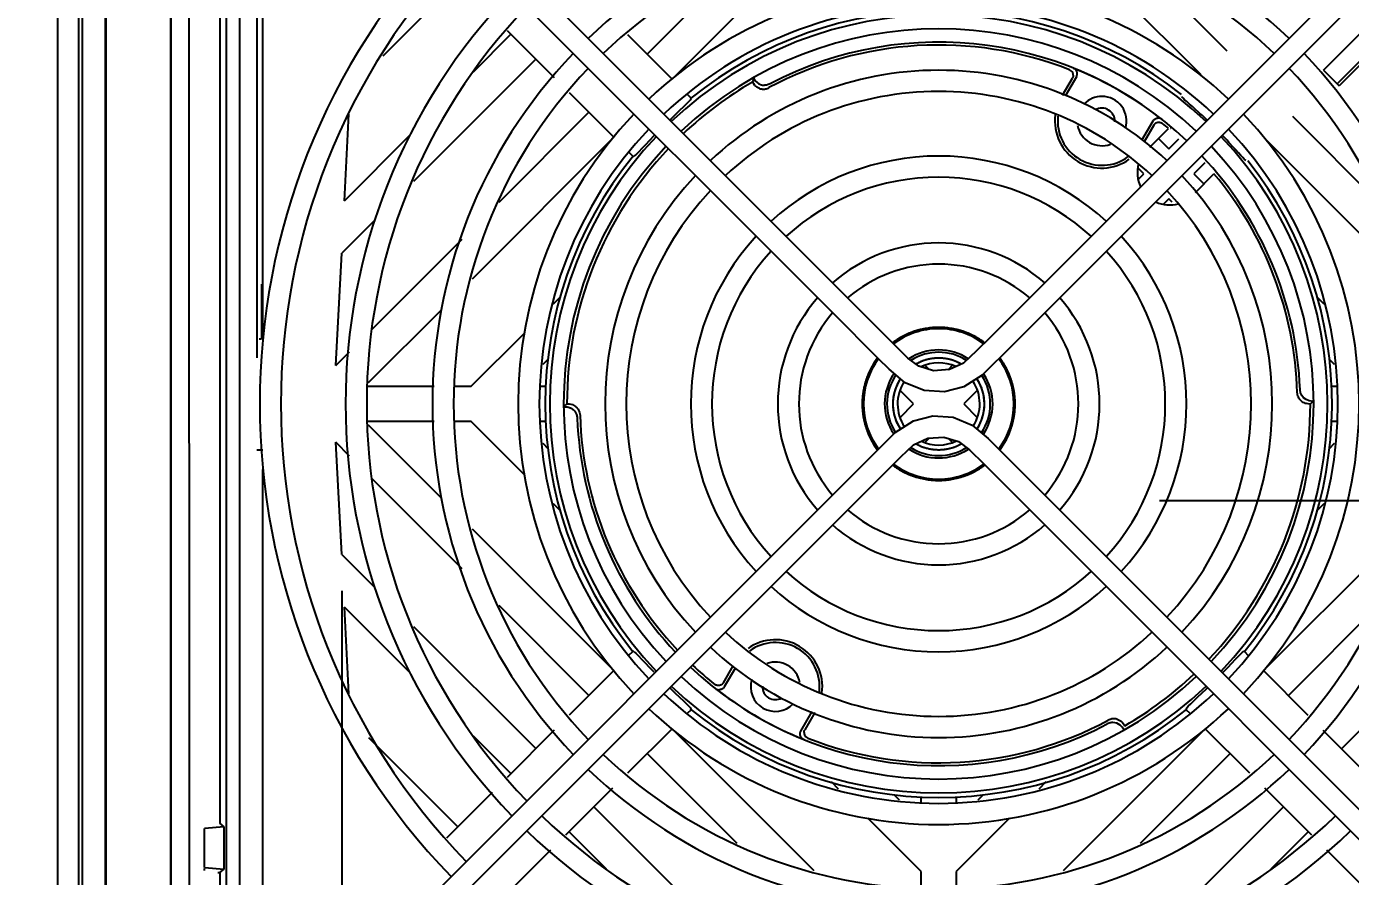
# Model space of a CAD drawing. Header units: inches. Extents: x 0 to 183, y 0 to 117.
# Drawn here: x 82.442 to 86.881, y 35.683 to 38.532 of the extents above; entities that cross this region are included whole.
import ezdxf
from ezdxf.enums import TextEntityAlignment as Align

# ---------------------------------------------------------------- set-up
doc = ezdxf.new("R2010")
doc.units = ezdxf.units.IN
doc.header["$MEASUREMENT"] = 0
doc.layers.add('PSYMS', color=7, linetype='Continuous')
doc.styles.get("Standard").update_dxf_attribs({"font": 'arial.ttf'})
doc.styles.add('WD', font='romans.shx', dxfattribs={"height": 0.185})
doc.dimstyles.get("Standard").update_dxf_attribs({"dimtxt": 0.18, "dimasz": 0.18, "dimexe": 0.18, "dimexo": 0.0625, "dimgap": 0.09, "dimtad": 0, "dimtih": 1, "dimtoh": 1, "dimdec": 4, "dimzin": 0, "dimdsep": 46, "dimtxsty": 'Standard', "dimcen": 0.09, "dimadec": 0, "dimazin": 0, "dimtfac": 1, "dimtdec": 4, "dimtofl": 0, "dimtmove": 0, "dimatfit": 3, "dimfxl": 1, "dimtolj": 1, "dimtzin": 0, "dimarcsym": 0})

# ---------------------------------------------------------------- blocks, each defined once
blk = doc.blocks.new('*D47')
at = {"color": 0, "lineweight": -2, "transparency": 16777216}
for p, q in [((83.5, 35.5103), (83.5, 36.6403)), ((89, 34.3803), (83.32, 34.3803)), ((89, 31.3803), (83.32, 31.3803)), ((83.5, 30.2503), (83.5, 29.1203))]:
    blk.add_line(p, q, dxfattribs=at)
at = {"color": 0, "transparency": 16777216}
for points in [[(83.3117, 35.5103), (83.6883, 35.5103), (83.5, 34.3803)], [(83.3117, 30.2503), (83.6883, 30.2503), (83.5, 31.3803)]]:
    blk.add_solid(points, dxfattribs=at)
at = {"layer": 'Defpoints', "color": 0, "transparency": 16777216}
for p in [(89.0625, 34.3803), (83.5, 31.3803), (89.0625, 31.3803)]:
    blk.add_point(p, dxfattribs=at)
at = {"color": 0, "transparency": 16777216, "insert": (83.5, 32.8803), "char_height": 0.85, "attachment_point": 5}
blk.add_mtext('\\A1;3.0000', dxfattribs=at)
blk = doc.blocks.new('*D48')
at = {"color": 0, "lineweight": -2, "transparency": 16777216}
for p, q in [((88.5, 37.0678), (88.5, 36.7628)), ((93, 37.0678), (93, 36.7628)), ((87.37, 36.9428), (86.24, 36.9428)), ((94.13, 36.9428), (95.26, 36.9428))]:
    blk.add_line(p, q, dxfattribs=at)
at = {"color": 0, "transparency": 16777216}
for points in [[(87.37, 37.1311), (87.37, 36.7545), (88.5, 36.9428)], [(94.13, 37.1311), (94.13, 36.7545), (93, 36.9428)]]:
    blk.add_solid(points, dxfattribs=at)
at = {"layer": 'Defpoints', "color": 0, "transparency": 16777216}
for p in [(88.5, 37.1303), (93, 37.1303), (93, 36.9428)]:
    blk.add_point(p, dxfattribs=at)
at = {"color": 0, "transparency": 16777216, "insert": (90.75, 36.9428), "char_height": 0.85, "attachment_point": 5}
blk.add_mtext('\\A1;4.5000', dxfattribs=at)
blk = doc.blocks.new('SEN_FAN_N12_FA44')
at = {"color": 7, "linetype": 'Continuous'}
for p, q in [((-0.0153, 0.3371), (-0.0153, 5.534)), ((0.0556, 0.1245), (0.0556, 5.534)), ((0.3634, 5.5146), (0.3634, 0.4876)), ((0.4231, 5.316), (0.425, 1.2617)), ((2.5831, 3.2967), (1.0865, 4.7933)), ((4.8104, 4.8153), (3.1594, 3.1643)), ((4.856, 4.7607), (3.1387, 3.0434)), ((2.5824, 3.1972), (1.0362, 4.7435)), ((4.2275, 4.0106), (4.3722, 4.1555)), ((4.2735, 3.9647), (4.4145, 4.106)), ((4.4209, 4.0985), (4.2804, 3.9578)), ((4.2276, 4.0106), (4.2804, 3.9578)), ((2.7574, 3.1224), (2.5831, 3.2967)), ((2.7363, 3.0434), (2.5824, 3.1972)), ((3.1594, 3.1643), (3.1111, 3.116)), ((2.7864, 3.0935), (2.7574, 3.1224)), ((3.1111, 3.116), (3.0648, 3.0697)), ((2.8341, 3.0458), (2.7864, 3.0935)), ((2.8711, 3.0185), (2.8341, 3.0458)), ((3.1387, 3.0434), (3.1293, 3.034)), ((3.0039, 2.7659), (3.0409, 2.7387)), ((2.6967, 2.7015), (2.7457, 2.7505)), ((2.7639, 2.6685), (2.8102, 2.7148)), ((3.0409, 2.7387), (3.0886, 2.691)), ((3.1388, 2.7411), (3.2926, 2.5873)), ((2.7156, 2.6202), (2.7639, 2.6685)), ((1.019, 1.0238), (2.5828, 2.5876)), ((3.2926, 2.5873), (4.8388, 1.041))]:
    blk.add_line(p, q, dxfattribs=at)
at = {"color": 6, "linetype": 'Continuous'}
for p, q in [((0.0674, 0.2623), (0.0674, 5.534)), ((0.1448, 0.2623), (0.1448, 5.5143)), ((0.3641, 0.4592), (0.3641, 5.3384)), ((0.5502, 0.6624), (0.5502, 5.1221)), ((0.595, 0.7269), (0.595, 5.0576)), ((0.6522, 4.7623), (0.6522, 3.0465)), ((0.6718, 3.1124), (0.6718, 4.7623)), ((2.5192, 4.4563), (2.0437, 3.9809)), ((3.8171, 3.9951), (3.3558, 4.4563)), ((1.9602, 4.0644), (2.2617, 4.3658)), ((3.905, 4.0741), (3.6134, 4.3657)), ((1.3272, 4.311), (1.0741, 4.0579)), ((0.5281, 4.2977), (0.5281, 1.4868)), ((1.378, 4.0055), (1.5037, 4.1312)), ((1.6498, 3.9851), (1.492, 4.1429)), ((1.8948, 4.1298), (2.0437, 3.9809)), ((1.5872, 4.0477), (1.1775, 3.638)), ((2.3141, 3.9711), (2.3153, 3.9755)), ((2.3153, 3.9755), (2.3165, 3.9799)), ((2.3165, 3.9799), (2.3176, 3.9843)), ((3.3529, 3.9267), (3.386, 3.984)), ((3.3994, 3.9887), (3.3615, 3.9231)), ((1.8489, 3.786), (1.6999, 3.9349)), ((2.0946, 3.9299), (2.1075, 3.9171)), ((0.9456, 3.5732), (0.9608, 3.8636)), ((1.464, 3.5681), (1.7653, 3.8695)), ((3.6189, 3.7761), (3.6561, 3.8405)), ((3.6588, 3.8265), (3.6261, 3.77)), ((4.1232, 3.856), (4.4111, 3.5681)), ((0.9456, 3.5732), (1.1651, 3.7926)), ((1.8489, 3.786), (1.3734, 3.3106)), ((3.6459, 3.7531), (3.7083, 3.8156)), ((3.6742, 3.7815), (3.7091, 3.7467)), ((3.7091, 3.7467), (3.7431, 3.7807)), ((1.9126, 3.7222), (1.8998, 3.7351)), ((3.9237, 3.754), (3.9137, 3.7652)), ((4.5016, 3.3106), (4.0397, 3.7724)), ((1.9187, 3.7243), (1.9158, 3.7225)), ((3.8296, 3.7001), (3.7926, 3.6631)), ((3.6256, 3.6631), (3.6054, 3.6834)), ((3.6063, 3.6438), (3.6256, 3.6631)), ((3.7926, 3.6631), (3.8263, 3.6295)), ((3.7979, 3.6011), (3.8603, 3.6636)), ((3.7091, 3.5796), (3.6905, 3.561)), ((3.7205, 3.5682), (3.7091, 3.5796)), ((1.047, 3.5075), (0.9364, 3.3969)), ((1.04, 3.1442), (1.3404, 3.4445)), ((0.9167, 3.0208), (0.9364, 3.3969)), ((0.6675, 3.2936), (0.6675, 3.11)), ((1.6468, 3.2276), (1.6711, 3.2519)), ((4.204, 3.2518), (4.2281, 3.2276)), ((1.2718, 3.209), (1.0257, 2.9629)), ((0.665, 3.1101), (0.6675, 3.11)), ((1.3705, 2.9513), (1.5488, 3.1296)), ((0.9167, 3.0208), (0.9631, 3.0673)), ((1.6274, 3.0411), (1.6105, 3.0242)), ((2.8884, 3.0242), (2.9041, 3.0084)), ((2.9693, 3.0068), (2.9866, 3.0242)), ((4.2645, 3.0242), (4.2475, 3.0413)), ((1.0248, 2.9513), (1.2465, 2.9513)), ((1.3173, 2.9513), (1.3705, 2.9513)), ((1.6041, 2.9513), (1.6189, 2.9513)), ((2.8533, 2.8922), (2.8082, 2.9373)), ((3.0668, 2.9373), (3.0217, 2.8922)), ((4.2561, 2.9513), (4.2709, 2.9513)), ((1.6882, 2.8887), (1.6914, 2.892)), ((2.8082, 2.8472), (2.8533, 2.8922)), ((3.0217, 2.8922), (3.0668, 2.8472)), ((4.187, 2.896), (4.1836, 2.8925)), ((4.1901, 2.8991), (4.187, 2.896)), ((4.1931, 2.9021), (4.1901, 2.8991)), ((1.2464, 2.8332), (1.0248, 2.8332)), ((1.0257, 2.8216), (1.2719, 2.5755)), ((1.3705, 2.8332), (1.3173, 2.8332)), ((1.5488, 2.6548), (1.3705, 2.8332)), ((1.6189, 2.8332), (1.6041, 2.8332)), ((4.2709, 2.8332), (4.2561, 2.8332)), ((0.9631, 2.7172), (0.9167, 2.7636)), ((0.9364, 2.3876), (0.9167, 2.7636)), ((1.6105, 2.7602), (1.6274, 2.7433)), ((2.9057, 2.7776), (2.8884, 2.7603)), ((2.9866, 2.7603), (2.9709, 2.776)), ((4.2476, 2.7433), (4.2645, 2.7602)), ((0.6718, 1.0221), (0.6719, 2.672)), ((1.3404, 2.3399), (1.04, 2.6403)), ((1.6711, 2.5326), (1.6468, 2.5568)), ((4.2281, 2.5568), (4.2039, 2.5326)), ((0.1455, 2.4605), (0.1455, 1.0691)), ((1.3734, 2.4739), (1.8485, 1.9988)), ((4.0261, 1.9985), (4.5016, 2.4739)), ((0.9364, 2.3876), (1.047, 2.277)), ((1.1651, 1.9918), (0.9456, 2.2113)), ((0.9608, 1.9208), (0.9456, 2.2113)), ((1.765, 1.9152), (1.4639, 2.2163)), ((4.411, 2.2163), (4.1097, 1.9149)), ((1.1775, 2.1464), (1.587, 1.737)), ((4.2878, 1.7368), (4.6975, 2.1464)), ((1.8994, 2.0498), (1.9123, 2.0627)), ((1.9154, 2.0624), (1.9149, 2.0625)), ((3.9563, 2.0602), (3.9592, 2.062)), ((3.9624, 2.0622), (3.9752, 2.0494)), ((1.6997, 1.8498), (1.8485, 1.9988)), ((1.9676, 2.01), (1.9825, 1.9944)), ((2.2162, 1.9579), (2.2489, 2.0145)), ((2.2561, 2.0083), (2.2189, 1.944)), ((4.0261, 1.9985), (4.1751, 1.8495)), ((2.1871, 1.9515), (2.1869, 1.9524)), ((2.1075, 1.8673), (2.0946, 1.8545)), ((2.1055, 1.8734), (2.1073, 1.8705)), ((2.1075, 1.8673), (2.1073, 1.8705)), ((3.7803, 1.8545), (3.7675, 1.8673)), ((2.4756, 1.7958), (2.5135, 1.8614)), ((2.5221, 1.8578), (2.489, 1.8005)), ((1.5035, 1.6534), (1.378, 1.779)), ((1.4919, 1.6417), (1.6496, 1.7996)), ((2.0437, 1.8036), (1.8948, 1.6546)), ((2.0437, 1.8036), (2.5192, 1.3281)), ((3.3558, 1.3281), (3.8313, 1.8036)), ((3.5609, 1.8133), (3.5608, 1.8128)), ((3.9802, 1.6546), (3.8313, 1.8036)), ((4.2252, 1.7994), (4.383, 1.6416)), ((1.0264, 1.7742), (1.3255, 1.4751)), ((2.4989, 1.7723), (2.498, 1.772)), ((2.2616, 1.4187), (1.9602, 1.7201)), ((3.9148, 1.7201), (3.6134, 1.4187)), ((1.8447, 1.6045), (1.6869, 1.4467)), ((2.6021, 1.6015), (2.5779, 1.6258)), ((3.2971, 1.6258), (3.2729, 1.6016)), ((4.1881, 1.4467), (4.0303, 1.6045)), ((1.2888, 1.4383), (1.4418, 1.5916)), ((2.7886, 1.5821), (2.8055, 1.5652)), ((2.8784, 1.5536), (2.8784, 1.5736)), ((2.9966, 1.5736), (2.9966, 1.5537)), ((3.0695, 1.5652), (3.0864, 1.5821)), ((1.782, 1.5419), (2.1917, 1.1323)), ((3.6833, 1.1323), (4.093, 1.5419)), ((0.5425, 1.4747), (0.4769, 1.469)), ((0.4769, 1.3391), (0.4769, 1.469)), ((0.5425, 1.4747), (0.5281, 1.4868)), ((0.5425, 1.3334), (0.5425, 1.4747)), ((2.8784, 1.3252), (2.7001, 1.5035)), ((3.1749, 1.5036), (2.9966, 1.3252)), ((1.8242, 1.3327), (1.6985, 1.4584)), ((4.1765, 1.4584), (4.0508, 1.3327)), ((1.6367, 1.3966), (1.4836, 1.2435)), ((4.3914, 1.2435), (4.2383, 1.3966)), ((0.4769, 1.3391), (0.5425, 1.3334)), ((0.4769, 1.3285), (0.4769, 1.3354)), ((0.5281, 1.3213), (0.5425, 1.3334)), ((0.521, 1.322), (0.5281, 1.3213)), ((0.5281, 1.3213), (0.5281, 0.6402)), ((2.8784, 1.2662), (2.8784, 1.3252)), ((2.9966, 1.3252), (2.9966, 1.2662))]:
    blk.add_line(p, q, dxfattribs=at)
for points in [[(0.1455, 5.3246), (0.1455, 5.235), (0.1455, 5.1428), (0.1455, 5.0478), (0.1455, 4.9492), (0.1455, 4.8466), (0.1455, 2.4605)], [(3.3886, 3.9938), (3.3883, 3.9977), (3.3872, 4.0013), (3.3854, 4.0046), (3.383, 4.0076), (3.3799, 4.0101), (3.3761, 4.0121)], [(3.399, 4.009), (3.397, 4.0116), (3.3947, 4.0138), (3.3922, 4.0155), (3.3897, 4.0167)], [(3.4019, 4.0009), (3.4017, 4.0022), (3.4014, 4.0036), (3.4011, 4.0047), (3.4005, 4.0061), (3.3995, 4.0082), (3.3981, 4.0109)], [(3.3994, 3.9887), (3.4004, 3.9906), (3.4011, 3.9925), (3.4017, 3.9946), (3.402, 3.9966), (3.402, 3.9988), (3.4019, 4.0009)], [(2.3371, 3.9494), (2.3324, 3.9516), (2.3282, 3.9541), (2.3248, 3.9566), (2.3215, 3.9598), (2.3176, 3.9646), (2.3134, 3.9707)], [(2.3166, 3.9837), (2.3229, 3.9754), (2.329, 3.9691), (2.3348, 3.9651), (2.3406, 3.9625), (2.347, 3.9608), (2.3539, 3.9602)], [(2.3502, 3.9474), (2.3534, 3.9475), (2.3566, 3.9479), (2.3598, 3.9486), (2.3629, 3.9495), (2.3659, 3.9506), (2.3688, 3.952)], [(2.3722, 3.9648), (2.3693, 3.9635), (2.3663, 3.9624), (2.3633, 3.9615), (2.3602, 3.9608), (2.3571, 3.9604), (2.3539, 3.9602)], [(3.3886, 3.9938), (3.3885, 3.9921), (3.3883, 3.9904), (3.3879, 3.9888), (3.3873, 3.9871), (3.3867, 3.9855), (3.386, 3.984)], [(2.1073, 3.9139), (2.1055, 3.9111), (2.1006, 3.9056), (2.0926, 3.8976), (2.0821, 3.8875), (2.0693, 3.8754), (2.0549, 3.8617)], [(2.1073, 3.9139), (2.1073, 3.9144), (2.1073, 3.915), (2.1074, 3.9155), (2.1074, 3.916), (2.1074, 3.9166), (2.1075, 3.9171)], [(2.3371, 3.9494), (2.3403, 3.9486), (2.343, 3.948), (2.3449, 3.9477), (2.3466, 3.9475), (2.3484, 3.9474), (2.3502, 3.9474)], [(3.8098, 3.8691), (3.7987, 3.8789), (3.788, 3.8884), (3.7781, 3.8973), (3.7693, 3.9052), (3.7621, 3.9118), (3.7567, 3.917), (3.7534, 3.9207), (3.7521, 3.9226)], [(2.0549, 3.8617), (2.0393, 3.8468), (2.0361, 3.8437)], [(3.6561, 3.8405), (3.6573, 3.8423), (3.6586, 3.8439), (3.6601, 3.8454), (3.6618, 3.8467), (3.6636, 3.8478), (3.6655, 3.8488)], [(3.6588, 3.8265), (3.6608, 3.8293), (3.6632, 3.8317), (3.666, 3.8337), (3.669, 3.8352), (3.6723, 3.8361), (3.6758, 3.8364)], [(3.6655, 3.8488), (3.6668, 3.8492), (3.6681, 3.8496), (3.6693, 3.8499), (3.6706, 3.8501), (3.6722, 3.8506), (3.6739, 3.8511)], [(3.6853, 3.8461), (3.6829, 3.8477), (3.6802, 3.849), (3.6771, 3.8499), (3.6738, 3.8503)], [(3.6758, 3.8364), (3.678, 3.8362), (3.6802, 3.8358), (3.6823, 3.8352), (3.6843, 3.8343), (3.6862, 3.8333), (3.6881, 3.832)], [(1.986, 3.7936), (1.9831, 3.7906), (1.9683, 3.7752), (1.9545, 3.7606), (1.9423, 3.7477), (1.9322, 3.7372), (1.9243, 3.7293), (1.9187, 3.7243)], [(3.9673, 3.7076), (3.9654, 3.7088), (3.9618, 3.7121), (3.9566, 3.7175), (3.95, 3.7247), (3.9421, 3.7334), (3.9332, 3.7433), (3.9237, 3.754)], [(1.9126, 3.7222), (1.9131, 3.7223), (1.9136, 3.7223), (1.9141, 3.7224), (1.9147, 3.7224), (1.9152, 3.7224), (1.9158, 3.7225)], [(0.6596, 3.1104), (0.6616, 3.1103), (0.665, 3.1101)], [(4.1473, 2.9083), (4.1451, 2.9116), (4.1433, 2.915), (4.1418, 2.9186), (4.1408, 2.9224), (4.14, 2.9263), (4.1397, 2.9303)], [(4.1932, 2.9006), (4.1799, 2.9028), (4.169, 2.9069), (4.1607, 2.9129), (4.1547, 2.9206), (4.1508, 2.9295), (4.149, 2.9397)], [(1.6843, 2.8825), (1.6844, 2.884), (1.685, 2.8855), (1.6865, 2.8871), (1.6882, 2.8887)], [(1.6914, 2.8928), (1.6989, 2.8921), (1.7051, 2.8911), (1.7097, 2.8898), (1.7134, 2.8882), (1.7172, 2.886), (1.7207, 2.8835)], [(4.1565, 2.8993), (4.1547, 2.9006), (4.1531, 2.902), (4.1515, 2.9034), (4.15, 2.9049), (4.1486, 2.9066), (4.1473, 2.9083)], [(4.1836, 2.8917), (4.1766, 2.8923), (4.1709, 2.8931), (4.1667, 2.8941), (4.1633, 2.8955), (4.1598, 2.8972), (4.1565, 2.8993)], [(1.6843, 2.8826), (1.6867, 2.8826), (1.6885, 2.8825), (1.6896, 2.8824), (1.6914, 2.8822)], [(1.6914, 2.8822), (1.6924, 2.8821), (1.6934, 2.8819), (1.6945, 2.8817), (1.6957, 2.8814), (1.6968, 2.8811), (1.6981, 2.8808), (1.6993, 2.8804), (1.7006, 2.88), (1.702, 2.8795), (1.7033, 2.8789), (1.7047, 2.8782), (1.7062, 2.8775), (1.7076, 2.8766), (1.7091, 2.8757), (1.7106, 2.8746), (1.712, 2.8734), (1.7135, 2.8721), (1.715, 2.8707), (1.7165, 2.8691), (1.7179, 2.8673), (1.7193, 2.8654), (1.7206, 2.8634), (1.7218, 2.8611), (1.7228, 2.8588), (1.7238, 2.8563), (1.7246, 2.8536), (1.7252, 2.8508), (1.7257, 2.8479), (1.726, 2.8448)], [(1.7207, 2.8835), (1.7217, 2.8827), (1.7226, 2.8819), (1.7235, 2.8811), (1.7243, 2.8802), (1.7252, 2.8793), (1.726, 2.8784)], [(1.726, 2.8784), (1.7286, 2.8749), (1.7308, 2.8712), (1.7326, 2.8672), (1.734, 2.863), (1.7349, 2.8587), (1.7353, 2.8541)], [(0.6522, 2.7379), (0.6573, 2.7381), (0.666, 2.7384)], [(0.666, 2.7384), (0.6691, 2.7385), (0.6711, 2.7385), (0.6719, 2.7385)], [(1.9149, 2.0625), (1.9138, 2.0625), (1.9133, 2.0625), (1.9128, 2.0626), (1.9123, 2.0627)], [(1.9154, 2.0624), (1.9183, 2.0607), (1.9238, 2.0558), (1.9317, 2.0478), (1.9419, 2.0372), (1.954, 2.0244), (1.9676, 2.01)], [(3.889, 1.9908), (3.8919, 1.9938), (3.9067, 2.0093), (3.9205, 2.0238), (3.9327, 2.0367), (3.9428, 2.0472), (3.9507, 2.0552), (3.9563, 2.0602)], [(3.9624, 2.0622), (3.9619, 2.0622), (3.9614, 2.0621), (3.9609, 2.0621), (3.9603, 2.062), (3.9598, 2.062), (3.9592, 2.062)], [(2.2162, 1.9579), (2.2142, 1.9551), (2.2118, 1.9528), (2.209, 1.9508), (2.2059, 1.9493), (2.2027, 1.9484), (2.1992, 1.948)], [(2.0361, 1.9407), (2.0392, 1.9377), (2.0548, 1.9228), (2.0692, 1.9091), (2.082, 1.897), (2.0926, 1.8868), (2.1006, 1.8789), (2.1055, 1.8734)], [(2.1992, 1.948), (2.197, 1.9482), (2.1948, 1.9486), (2.1927, 1.9493), (2.1907, 1.9501), (2.1888, 1.9512), (2.1869, 1.9524)], [(2.1897, 1.9383), (2.1921, 1.9368), (2.1948, 1.9355), (2.1978, 1.9346), (2.2012, 1.9342)], [(2.2095, 1.9357), (2.2082, 1.9352), (2.2069, 1.9348), (2.2057, 1.9346), (2.2044, 1.9343), (2.2028, 1.9339), (2.2011, 1.9334)], [(2.2189, 1.944), (2.2177, 1.9422), (2.2164, 1.9405), (2.2149, 1.939), (2.2132, 1.9377), (2.2114, 1.9366), (2.2095, 1.9357)], [(3.7677, 1.8705), (3.7695, 1.8734), (3.7744, 1.8789), (3.7824, 1.8868), (3.7929, 1.897), (3.8057, 1.9091), (3.8201, 1.9227)], [(3.8201, 1.9227), (3.8357, 1.9376), (3.8389, 1.9407)], [(3.7677, 1.8705), (3.7677, 1.87), (3.7677, 1.8695), (3.7676, 1.869), (3.7676, 1.8684), (3.7676, 1.8679), (3.7675, 1.8673)], [(3.5211, 1.8242), (3.518, 1.8241), (3.515, 1.8237), (3.5119, 1.8231), (3.5088, 1.8222), (3.5058, 1.821), (3.5028, 1.8197)], [(3.5248, 1.8371), (3.5216, 1.8369), (3.5184, 1.8366), (3.5152, 1.8359), (3.5121, 1.835), (3.5091, 1.8338), (3.5062, 1.8324)], [(3.5584, 1.8008), (3.5521, 1.809), (3.546, 1.8153), (3.5402, 1.8194), (3.5343, 1.822), (3.5279, 1.8237), (3.5211, 1.8242)], [(3.5356, 1.8356), (3.5338, 1.836), (3.532, 1.8364), (3.5302, 1.8367), (3.5284, 1.8369), (3.5266, 1.837), (3.5248, 1.8371)], [(3.5356, 1.8356), (3.5404, 1.8338), (3.545, 1.8315), (3.5489, 1.8289), (3.5528, 1.8254), (3.5571, 1.8202), (3.5617, 1.8138)], [(2.473, 1.7859), (2.473, 1.7876), (2.4733, 1.7893), (2.4736, 1.7909), (2.4741, 1.7926), (2.4748, 1.7942), (2.4756, 1.7958)], [(2.474, 1.7795), (2.4737, 1.7806), (2.4734, 1.7817), (2.4732, 1.7827), (2.4731, 1.7838), (2.473, 1.7849), (2.473, 1.7859)], [(2.4853, 1.7677), (2.4827, 1.769), (2.4804, 1.7706), (2.4783, 1.7724), (2.4766, 1.7746), (2.4752, 1.7769), (2.474, 1.7795)], [(2.4864, 1.7906), (2.4865, 1.7923), (2.4867, 1.794), (2.4871, 1.7957), (2.4877, 1.7973), (2.4883, 1.7989), (2.489, 1.8005)], [(2.4864, 1.7906), (2.4867, 1.7867), (2.4878, 1.7831), (2.4896, 1.7798), (2.492, 1.7769), (2.4951, 1.7744), (2.4989, 1.7723)]]:
    blk.add_lwpolyline(points, dxfattribs=at)
at = {"color": 7, "linetype": 'Continuous'}
for points in [[(2.8628, 3.1375), (2.858, 3.136), (2.8533, 3.1344), (2.8485, 3.1327), (2.8435, 3.1307), (2.8391, 3.129), (2.8365, 3.1279), (2.8345, 3.127), (2.8322, 3.126), (2.8299, 3.1249), (2.8276, 3.1239), (2.8253, 3.1228), (2.8231, 3.1217), (2.8208, 3.1205), (2.8186, 3.1194), (2.8164, 3.1182), (2.8142, 3.117), (2.812, 3.1158), (2.8098, 3.1145), (2.8076, 3.1133), (2.8054, 3.112), (2.8033, 3.1107), (2.8011, 3.1093), (2.799, 3.108), (2.7969, 3.1066), (2.7948, 3.1052), (2.7927, 3.1038), (2.7906, 3.1023), (2.7886, 3.1009)], [(2.9375, 3.1486), (2.9323, 3.1485), (2.9272, 3.1484), (2.9221, 3.1481), (2.917, 3.1478), (2.912, 3.1473), (2.907, 3.1467), (2.902, 3.1461), (2.897, 3.1454), (2.892, 3.1445), (2.8871, 3.1436), (2.8822, 3.1426), (2.8773, 3.1414), (2.8724, 3.1402), (2.8676, 3.1389), (2.8628, 3.1375)], [(3.0173, 3.1359), (3.0125, 3.1374), (3.0077, 3.1388), (3.0028, 3.1402), (2.9979, 3.1414), (2.993, 3.1425), (2.9881, 3.1436), (2.9831, 3.1445), (2.9782, 3.1454), (2.9732, 3.1461), (2.9681, 3.1468), (2.9631, 3.1473), (2.958, 3.1478), (2.9529, 3.1481), (2.9478, 3.1484), (2.9427, 3.1485), (2.9375, 3.1486)], [(3.0894, 3.0987), (3.0874, 3.1002), (3.0853, 3.1017), (3.0832, 3.1032), (3.0811, 3.1046), (3.079, 3.106), (3.0769, 3.1074), (3.0747, 3.1088), (3.0726, 3.1101), (3.0704, 3.1115), (3.0682, 3.1128), (3.066, 3.1141), (3.0638, 3.1153), (3.0616, 3.1166), (3.0594, 3.1178), (3.0571, 3.119), (3.0549, 3.1202), (3.0526, 3.1213), (3.0503, 3.1225), (3.048, 3.1236), (3.0457, 3.1246), (3.0434, 3.1257), (3.0411, 3.1268), (3.039, 3.1277), (3.0364, 3.1288), (3.0319, 3.1306), (3.0269, 3.1325), (3.0221, 3.1342), (3.0173, 3.1359)], [(2.7886, 3.1009), (2.7865, 3.0994), (2.7845, 3.0979), (2.783, 3.0968)], [(3.0648, 3.0697), (3.0213, 3.0291), (2.974, 3.0071), (2.9202, 3.0035), (2.8711, 3.0185)], [(3.092, 3.0968), (3.0915, 3.0972), (3.0894, 3.0987)], [(2.7329, 3.0467), (2.7317, 3.0452), (2.7303, 3.0432), (2.7288, 3.0412), (2.7274, 3.0391), (2.726, 3.0371), (2.7246, 3.035), (2.7232, 3.0329), (2.7218, 3.0308), (2.7205, 3.0287), (2.7191, 3.0266), (2.7178, 3.0244), (2.7165, 3.0223), (2.7153, 3.0201), (2.714, 3.0179), (2.7128, 3.0157), (2.7116, 3.0135), (2.7105, 3.0113), (2.7093, 3.0091), (2.7082, 3.0069), (2.7071, 3.0046), (2.706, 3.0024), (2.7049, 3.0001), (2.7039, 2.9978), (2.7029, 2.9955), (2.7019, 2.9932), (2.7009, 2.9909), (2.6999, 2.9886), (2.699, 2.9863), (2.6981, 2.9839), (2.6972, 2.9816), (2.6963, 2.9792), (2.6955, 2.9769), (2.6947, 2.9745), (2.6939, 2.9721), (2.6931, 2.9697), (2.6924, 2.9673), (2.6916, 2.9649), (2.6909, 2.9625), (2.6903, 2.9601), (2.6896, 2.9577), (2.689, 2.9553), (2.6884, 2.9528), (2.6878, 2.9504), (2.6872, 2.9479), (2.6867, 2.9454), (2.6862, 2.943), (2.6857, 2.9405), (2.6852, 2.938), (2.6848, 2.9356), (2.6844, 2.9331), (2.684, 2.9306), (2.6836, 2.9281), (2.6833, 2.9257), (2.683, 2.9232), (2.6827, 2.9207), (2.6824, 2.9182), (2.6822, 2.9157), (2.682, 2.9132), (2.6818, 2.9107), (2.6816, 2.9082), (2.6815, 2.9057), (2.6814, 2.9032), (2.6813, 2.9007), (2.6812, 2.8982), (2.6811, 2.8957), (2.6811, 2.8932)], [(2.8251, 2.9631), (2.7711, 3.0085), (2.7363, 3.0434)], [(3.1293, 3.034), (3.0833, 2.9883), (3.0222, 2.9489), (2.9567, 2.9325), (2.889, 2.9371), (2.8251, 2.9631)], [(2.9044, 3.0421), (2.9029, 3.0418), (2.9014, 3.0414), (2.9, 3.0411), (2.8985, 3.0407), (2.897, 3.0403), (2.8955, 3.0399), (2.8941, 3.0395), (2.8926, 3.0391), (2.8912, 3.0386), (2.8897, 3.0381), (2.8883, 3.0377), (2.8869, 3.0372), (2.8854, 3.0367), (2.884, 3.0362), (2.8826, 3.0356), (2.8812, 3.0351), (2.8797, 3.0345), (2.8783, 3.0339), (2.8769, 3.0333), (2.8756, 3.0327), (2.8742, 3.0321), (2.8729, 3.0315), (2.8715, 3.0309), (2.8702, 3.0302), (2.8689, 3.0296), (2.8675, 3.0289), (2.8662, 3.0282), (2.8649, 3.0275), (2.8636, 3.0268), (2.8623, 3.0261), (2.8615, 3.0256)], [(2.9375, 3.0458), (2.9358, 3.0457), (2.9342, 3.0457), (2.9326, 3.0456), (2.9309, 3.0455), (2.9293, 3.0454), (2.9277, 3.0453), (2.9261, 3.0452), (2.9245, 3.0451), (2.9229, 3.0449), (2.9213, 3.0448), (2.9197, 3.0446), (2.9182, 3.0444), (2.9166, 3.0442), (2.915, 3.044), (2.9135, 3.0438), (2.912, 3.0435), (2.9104, 3.0433), (2.9089, 3.043), (2.9074, 3.0427), (2.9059, 3.0424), (2.9044, 3.0421)], [(2.9719, 3.0418), (2.9689, 3.0425), (2.9659, 3.043), (2.9628, 3.0436), (2.9597, 3.0441), (2.9566, 3.0445), (2.9535, 3.0448), (2.9503, 3.0451), (2.9472, 3.0454), (2.944, 3.0456), (2.9407, 3.0457), (2.9375, 3.0458)], [(3.0136, 3.0255), (3.0132, 3.0258), (3.0119, 3.0265), (3.0105, 3.0273), (3.0092, 3.028), (3.0078, 3.0287), (3.0064, 3.0294), (3.0051, 3.0301), (3.0037, 3.0308), (3.0023, 3.0314), (3.0009, 3.0321), (2.9997, 3.0326), (2.9981, 3.0333), (2.9955, 3.0344), (2.9925, 3.0356), (2.9896, 3.0367), (2.9867, 3.0377), (2.9838, 3.0386), (2.9809, 3.0395), (2.9779, 3.0403), (2.9749, 3.0411), (2.9719, 3.0418)], [(3.1817, 2.9702), (3.181, 2.9726), (3.1802, 2.975), (3.1793, 2.9774), (3.1785, 2.9797), (3.1776, 2.9821), (3.1767, 2.9844), (3.1758, 2.9868), (3.1749, 2.9891), (3.1739, 2.9914), (3.1729, 2.9937), (3.1719, 2.996), (3.1709, 2.9983), (3.1699, 3.0006), (3.1688, 3.0029), (3.1677, 3.0051), (3.1666, 3.0074), (3.1654, 3.0096), (3.1643, 3.0118), (3.1631, 3.014), (3.1619, 3.0162), (3.1607, 3.0184), (3.1594, 3.0206), (3.1582, 3.0228), (3.1569, 3.0249), (3.1556, 3.0271), (3.1542, 3.0292), (3.1529, 3.0313), (3.1515, 3.0334), (3.1501, 3.0355), (3.1487, 3.0376), (3.1473, 3.0397), (3.1458, 3.0417), (3.1443, 3.0437), (3.1428, 3.0458), (3.1421, 3.0467)], [(2.8091, 2.9765), (2.8083, 2.9753), (2.8068, 2.9728), (2.8053, 2.9703), (2.8038, 2.9678), (2.8024, 2.9653), (2.8011, 2.9627), (2.7998, 2.9601), (2.7985, 2.9574), (2.7973, 2.9548), (2.7961, 2.952), (2.795, 2.9493), (2.7939, 2.9465), (2.7929, 2.9438), (2.7919, 2.941), (2.791, 2.9382), (2.7901, 2.9354), (2.7893, 2.9325), (2.7886, 2.9297), (2.7879, 2.9268), (2.7873, 2.924), (2.7867, 2.9211), (2.7862, 2.9182), (2.7857, 2.9153), (2.7853, 2.9124), (2.785, 2.9095), (2.7847, 2.9066), (2.7844, 2.9036), (2.7842, 2.9006), (2.7841, 2.8977), (2.784, 2.8947), (2.784, 2.8917), (2.784, 2.8887), (2.7841, 2.8857), (2.7843, 2.8827), (2.7845, 2.8798), (2.7847, 2.8768), (2.7851, 2.8739), (2.7854, 2.8709), (2.7859, 2.868), (2.7864, 2.8651), (2.7869, 2.8622), (2.7875, 2.8593), (2.7882, 2.8564), (2.7889, 2.8535), (2.7897, 2.8507), (2.7905, 2.8478), (2.7914, 2.845), (2.7923, 2.8422), (2.7933, 2.8394), (2.7944, 2.8366), (2.7956, 2.8337), (2.7967, 2.8309), (2.798, 2.8281), (2.7993, 2.8254), (2.8006, 2.8226), (2.802, 2.82), (2.8035, 2.8173), (2.8049, 2.8147), (2.8065, 2.8121), (2.8081, 2.8096), (2.8094, 2.8076)], [(3.0659, 2.8079), (3.0667, 2.8092), (3.0682, 2.8116), (3.0697, 2.8141), (3.0712, 2.8166), (3.0726, 2.8192), (3.0739, 2.8218), (3.0752, 2.8244), (3.0765, 2.827), (3.0777, 2.8297), (3.0789, 2.8324), (3.08, 2.8352), (3.0811, 2.8379), (3.0821, 2.8407), (3.0831, 2.8435), (3.084, 2.8463), (3.0849, 2.8491), (3.0857, 2.8519), (3.0864, 2.8548), (3.0871, 2.8576), (3.0877, 2.8605), (3.0883, 2.8633), (3.0888, 2.8662), (3.0893, 2.8691), (3.0897, 2.872), (3.09, 2.875), (3.0903, 2.8779), (3.0906, 2.8808), (3.0908, 2.8838), (3.0909, 2.8868), (3.091, 2.8898), (3.091, 2.8928), (3.091, 2.8958), (3.0909, 2.8988), (3.0907, 2.9017), (3.0905, 2.9047), (3.0903, 2.9077), (3.0899, 2.9106), (3.0896, 2.9135), (3.0891, 2.9165), (3.0886, 2.9194), (3.0881, 2.9223), (3.0875, 2.9252), (3.0868, 2.928), (3.0861, 2.9309), (3.0853, 2.9338), (3.0845, 2.9366), (3.0836, 2.9394), (3.0827, 2.9423), (3.0817, 2.9451), (3.0806, 2.9479), (3.0794, 2.9507), (3.0783, 2.9536), (3.077, 2.9563), (3.0757, 2.9591), (3.0744, 2.9618), (3.073, 2.9645), (3.0715, 2.9671), (3.0701, 2.9698), (3.0685, 2.9723), (3.0669, 2.9749), (3.0656, 2.9769)], [(3.1939, 2.8913), (3.1939, 2.8938), (3.1939, 2.8963), (3.1938, 2.8988), (3.1937, 2.9013), (3.1936, 2.9038), (3.1935, 2.9063), (3.1933, 2.9088), (3.1932, 2.9113), (3.193, 2.9138), (3.1928, 2.9163), (3.1925, 2.9188), (3.1922, 2.9213), (3.1919, 2.9238), (3.1916, 2.9262), (3.1913, 2.9287), (3.1909, 2.9312), (3.1905, 2.9337), (3.1901, 2.9361), (3.1897, 2.9386), (3.1892, 2.9411), (3.1887, 2.9436), (3.1882, 2.946), (3.1876, 2.9485), (3.1871, 2.9509), (3.1865, 2.9534), (3.1859, 2.9558), (3.1852, 2.9582), (3.1846, 2.9606), (3.1839, 2.963), (3.1832, 2.9655), (3.1825, 2.9678), (3.1817, 2.9702)], [(2.6811, 2.8932), (2.6811, 2.8907), (2.6811, 2.8881), (2.6812, 2.8856), (2.6813, 2.8831), (2.6814, 2.8806), (2.6815, 2.8781), (2.6817, 2.8756), (2.6818, 2.8731), (2.682, 2.8706), (2.6822, 2.8682), (2.6825, 2.8657), (2.6828, 2.8632), (2.6831, 2.8607), (2.6834, 2.8582), (2.6837, 2.8557), (2.6841, 2.8532), (2.6845, 2.8508), (2.6849, 2.8483), (2.6853, 2.8458), (2.6858, 2.8434), (2.6863, 2.8409), (2.6868, 2.8384), (2.6874, 2.836), (2.6879, 2.8335), (2.6885, 2.8311), (2.6891, 2.8287), (2.6898, 2.8262), (2.6904, 2.8238), (2.6911, 2.8214), (2.6918, 2.819), (2.6925, 2.8166), (2.6933, 2.8142)], [(3.1421, 2.7377), (3.1433, 2.7392), (3.1447, 2.7413), (3.1462, 2.7433), (3.1476, 2.7453), (3.149, 2.7474), (3.1504, 2.7494), (3.1518, 2.7515), (3.1532, 2.7536), (3.1545, 2.7558), (3.1559, 2.7579), (3.1572, 2.76), (3.1585, 2.7622), (3.1597, 2.7644), (3.161, 2.7665), (3.1622, 2.7687), (3.1634, 2.7709), (3.1645, 2.7731), (3.1657, 2.7753), (3.1668, 2.7776), (3.1679, 2.7798), (3.169, 2.7821), (3.1701, 2.7843), (3.1711, 2.7866), (3.1721, 2.7889), (3.1731, 2.7912), (3.1741, 2.7935), (3.1751, 2.7958), (3.176, 2.7982), (3.1769, 2.8005), (3.1778, 2.8029), (3.1787, 2.8052), (3.1795, 2.8076), (3.1803, 2.8099), (3.1811, 2.8123), (3.1819, 2.8147), (3.1826, 2.8171), (3.1834, 2.8195), (3.1841, 2.8219), (3.1847, 2.8243), (3.1854, 2.8268), (3.186, 2.8292), (3.1866, 2.8316), (3.1872, 2.8341), (3.1878, 2.8365), (3.1883, 2.839), (3.1888, 2.8415), (3.1893, 2.8439), (3.1898, 2.8464), (3.1902, 2.8489), (3.1906, 2.8513), (3.191, 2.8538), (3.1914, 2.8563), (3.1917, 2.8588), (3.192, 2.8613), (3.1923, 2.8638), (3.1926, 2.8662), (3.1928, 2.8687), (3.193, 2.8712), (3.1932, 2.8737), (3.1934, 2.8762), (3.1935, 2.8787), (3.1936, 2.8812), (3.1937, 2.8837), (3.1938, 2.8863), (3.1939, 2.8888), (3.1939, 2.8913)], [(2.7457, 2.7505), (2.7917, 2.7962), (2.8528, 2.8356), (2.9183, 2.852), (2.986, 2.8473), (3.0499, 2.8213)], [(2.6933, 2.8142), (2.694, 2.8118), (2.6948, 2.8095), (2.6957, 2.8071), (2.6965, 2.8047), (2.6974, 2.8024), (2.6983, 2.8), (2.6992, 2.7977), (2.7001, 2.7954), (2.7011, 2.793), (2.7021, 2.7907), (2.7031, 2.7884), (2.7041, 2.7861), (2.7051, 2.7839), (2.7062, 2.7816), (2.7073, 2.7793), (2.7084, 2.7771), (2.7096, 2.7749), (2.7107, 2.7726), (2.7119, 2.7704), (2.7131, 2.7682), (2.7143, 2.766), (2.7156, 2.7639), (2.7168, 2.7617), (2.7181, 2.7595), (2.7194, 2.7574), (2.7208, 2.7553), (2.7221, 2.7531), (2.7235, 2.751), (2.7249, 2.7489), (2.7263, 2.7468), (2.7277, 2.7448), (2.7292, 2.7427), (2.7307, 2.7407), (2.7322, 2.7387), (2.7329, 2.7377)], [(3.0499, 2.8213), (3.1039, 2.776), (3.1388, 2.7411)], [(2.8102, 2.7148), (2.8537, 2.7553), (2.901, 2.7773), (2.9548, 2.7809), (3.0039, 2.7659)], [(2.8614, 2.7589), (2.8618, 2.7587), (2.8631, 2.7579), (2.8645, 2.7572), (2.8658, 2.7564), (2.8672, 2.7557), (2.8686, 2.755), (2.8699, 2.7544), (2.8713, 2.7537), (2.8727, 2.753), (2.8741, 2.7524), (2.8753, 2.7518), (2.8769, 2.7511), (2.8795, 2.75), (2.8825, 2.7488), (2.8854, 2.7478), (2.8883, 2.7468), (2.8912, 2.7458), (2.8941, 2.745), (2.8971, 2.7441), (2.9001, 2.7434), (2.9031, 2.7426)], [(2.9706, 2.7424), (2.9721, 2.7427), (2.9736, 2.743), (2.975, 2.7434), (2.9765, 2.7438), (2.978, 2.7441), (2.9795, 2.7445), (2.9809, 2.745), (2.9824, 2.7454), (2.9838, 2.7458), (2.9853, 2.7463), (2.9867, 2.7468), (2.9881, 2.7473), (2.9896, 2.7478), (2.991, 2.7483), (2.9924, 2.7488), (2.9938, 2.7494), (2.9953, 2.7499), (2.9967, 2.7505), (2.9981, 2.7511), (2.9994, 2.7517), (3.0008, 2.7523), (3.0021, 2.7529), (3.0035, 2.7536), (3.0048, 2.7542), (3.0061, 2.7549), (3.0075, 2.7555), (3.0088, 2.7562), (3.0101, 2.7569), (3.0114, 2.7576), (3.0127, 2.7584), (3.0135, 2.7588)], [(2.9031, 2.7426), (2.9061, 2.742), (2.9091, 2.7414), (2.9122, 2.7409), (2.9153, 2.7404), (2.9184, 2.74), (2.9215, 2.7396), (2.9247, 2.7393), (2.9278, 2.7391), (2.931, 2.7389), (2.9343, 2.7387), (2.9375, 2.7387)], [(2.9375, 2.7387), (2.9392, 2.7387), (2.9408, 2.7388), (2.9424, 2.7388), (2.9441, 2.7389), (2.9457, 2.739), (2.9473, 2.7391), (2.9489, 2.7392), (2.9505, 2.7394), (2.9521, 2.7395), (2.9537, 2.7397), (2.9553, 2.7398), (2.9568, 2.74), (2.9584, 2.7402), (2.96, 2.7405), (2.9615, 2.7407), (2.963, 2.7409), (2.9646, 2.7412), (2.9661, 2.7415), (2.9676, 2.7417), (2.9691, 2.742), (2.9706, 2.7424)], [(2.5828, 2.5876), (2.6419, 2.6467), (2.6967, 2.7015)], [(2.783, 2.6876), (2.7835, 2.6872), (2.7856, 2.6857)], [(2.7856, 2.6857), (2.7876, 2.6842), (2.7897, 2.6827), (2.7918, 2.6813), (2.7939, 2.6799), (2.796, 2.6784), (2.7981, 2.677), (2.8003, 2.6757), (2.8024, 2.6743), (2.8046, 2.673), (2.8068, 2.6717), (2.809, 2.6704), (2.8112, 2.6691), (2.8134, 2.6679), (2.8156, 2.6666), (2.8179, 2.6655), (2.8201, 2.6643), (2.8224, 2.6631), (2.8247, 2.662), (2.827, 2.6609), (2.8293, 2.6598), (2.8316, 2.6587), (2.8339, 2.6577), (2.836, 2.6568), (2.8386, 2.6557), (2.8431, 2.6539), (2.8481, 2.6519), (2.8529, 2.6502), (2.8577, 2.6486)], [(3.0122, 2.647), (3.017, 2.6485), (3.0217, 2.6501), (3.0265, 2.6518), (3.0315, 2.6537), (3.0359, 2.6555), (3.0385, 2.6566), (3.0405, 2.6574), (3.0428, 2.6585), (3.0451, 2.6595), (3.0474, 2.6606), (3.0497, 2.6617), (3.0519, 2.6628), (3.0542, 2.6639), (3.0564, 2.6651), (3.0586, 2.6663), (3.0608, 2.6675), (3.063, 2.6687), (3.0652, 2.6699), (3.0674, 2.6712), (3.0696, 2.6725), (3.0717, 2.6738), (3.0739, 2.6751), (3.076, 2.6765), (3.0781, 2.6779), (3.0802, 2.6793), (3.0823, 2.6807), (3.0844, 2.6821), (3.0864, 2.6836)], [(3.0864, 2.6836), (3.0885, 2.685), (3.0905, 2.6865), (3.092, 2.6876)], [(3.0886, 2.691), (3.1176, 2.662), (4.7885, 0.9911)], [(0.9499, 0.6847), (0.9811, 0.7077), (1.0046, 0.7353), (1.0208, 0.7662), (1.0294, 0.7963), (1.032, 0.8277), (1.0271, 0.8648), (1.023, 0.8884), (1.0256, 0.9128), (1.0343, 0.9345), (1.0464, 0.9509), (1.0646, 0.9692), (2.7156, 2.6202)], [(2.8577, 2.6486), (2.8625, 2.6471), (2.8673, 2.6456), (2.8722, 2.6443), (2.8771, 2.6431), (2.882, 2.6419), (2.8869, 2.6409), (2.8919, 2.6399), (2.8968, 2.6391), (2.9018, 2.6383), (2.9069, 2.6377), (2.9119, 2.6371), (2.917, 2.6367), (2.9221, 2.6363), (2.9272, 2.6361), (2.9323, 2.6359), (2.9375, 2.6358)], [(2.9375, 2.6358), (2.9427, 2.6359), (2.9478, 2.6361), (2.9529, 2.6363), (2.958, 2.6367), (2.963, 2.6371), (2.968, 2.6377), (2.973, 2.6383), (2.978, 2.6391), (2.983, 2.6399), (2.9879, 2.6409), (2.9928, 2.6419), (2.9977, 2.643), (3.0026, 2.6442), (3.0074, 2.6455), (3.0122, 2.647)]]:
    blk.add_lwpolyline(points, dxfattribs=at)
for radius, start, end in [(1.6969, 90.0107, 133.796), (1.6969, 46.204, 90.0105), (1.626, 90.0107, 133.7435), (1.626, 46.2565, 90.0105), (2.2756, 135.8958, 224.1042), (2.2047, 135.9246, 224.0754), (1.9882, 136.0253, 223.9747), (1.4095, 90.0005, 133.5579), (1.4094, 46.4424, 90.0002), (1.9173, 136.0632, 223.9368), (1.3386, 90.0005, 133.4816), (1.3386, 46.5187, 90.0002), (1.6969, 136.2043, 223.7958), (1.6969, 316.2042, 43.7957), (1.626, 136.2568, 223.7433), (1.1181, 90.0002, 133.1769), (1.1181, 46.8232, 90), (1.626, 316.2567, 43.7432), (1.0472, 90.0002, 133.0591), (1.0472, 46.9411, 90), (1.4095, 136.4423, 223.5572), (1.4094, 316.4421, 43.5579), (1.3386, 136.5187, 223.4809), (1.3386, 316.5184, 43.4815), (0.8307, 90.0002, 132.5461), (0.8307, 47.454, 90), (1.1181, 136.8233, 223.1766), (0.7598, 90.0002, 132.3248), (0.7598, 47.6753, 90), (1.1181, 316.8232, 43.1768), (1.0472, 136.9411, 223.0587), (1.0472, 316.9411, 43.0589), (0.8307, 137.4541, 222.5458), (0.5394, 90.0121, 131.2219), (0.5394, 48.7789, 90.0101), (0.8307, 317.454, 42.546), (0.7598, 137.6753, 222.3245), (0.7598, 317.6752, 42.3248), (0.4685, 90.0122, 130.6628), (0.4685, 49.3382, 90.0101), (0.5394, 138.7806, 221.22), (0.5394, 318.7797, 41.2199), (0.4685, 139.3402, 220.6607), (0.4685, 319.3391, 40.6605), (0.2564, 52.9516, 127.0487), (0.252, 90.0005, 126.9087), (0.252, 53.0913, 89.9998), (0.1811, 90.0006, 123.4331), (0.1811, 56.7628, 89.9998), (0.2564, 142.953, 217.0496), (0.252, 143.0926, 216.9092), (0.1535, 60.4727, 119.5557), (0.252, 323.093, 36.9101), (0.2564, 322.953, 37.0496), (0.1811, 145.6926, 213.7406), (0.1535, 146.745, 213.4448), (0.1535, 326.745, 33.4448), (0.1811, 325.6932, 33.7417), (0.1535, 240.4727, 299.5557), (0.1811, 236.7618, 269.9995), (0.1811, 270.0002, 303.434), (0.2564, 232.9516, 307.0487), (0.252, 233.0906, 269.9995), (0.252, 270.0002, 306.9092), (0.4685, 229.3381, 269.9987), (0.4685, 270.0007, 310.6615), (0.5394, 228.7788, 269.9986), (0.5394, 270.0006, 311.2207), (0.7598, 227.675, 269.9998), (0.7598, 270, 312.3247), (0.8307, 227.4537, 269.9998), (0.8307, 270, 312.546), (1.0472, 226.9408, 269.9998), (1.0472, 270, 313.059), (1.1181, 226.8229, 269.9998), (1.1181, 270, 313.1768), (1.3386, 226.518, 269.9995), (1.3386, 269.9998, 313.4813), (1.4095, 226.4417, 269.9995), (1.4094, 269.9998, 313.5576), (1.626, 226.2566, 269.9998), (1.626, 270.0001, 313.7434), (1.6969, 226.2041, 269.9998), (1.6969, 270.0001, 313.7959), (1.9173, 226.0632, 270), (1.9173, 270, 313.9368), (1.9882, 226.0253, 270), (1.9882, 270, 313.9747)]:
    blk.add_arc((2.9375, 2.8922), radius, start, end, dxfattribs=at)
at = {"color": 6, "linetype": 'Continuous'}
for centre, radius, start, end in [((2.9375, 2.8922), 1.3035, 46.5362, 133.4638), ((2.9375, 2.8922), 1.3186, 51.8771, 129.0264), ((2.9375, 2.8922), 1.2571, 46.6153, 133.3847), ((2.9375, 2.8922), 1.2028, 68.6109, 118.2178), ((2.9375, 2.8922), 1.2124, 46.6748, 117.7909), ((2.9375, 2.8922), 1.212, 52.4762, 67.6223), ((2.9375, 2.8922), 1.2461, 120.0579, 133.3705), ((3.4847, 3.8401), 0.0827, 90, 135.5198), ((3.4847, 3.8401), 0.0827, 342.9166, 90), ((3.4847, 3.8401), 0.0433, 357.0843, 120.1727), ((2.9375, 2.8922), 1.3096, 46.5504, 48.2356), ((3.4847, 3.8401), 0.1575, 172.4032, 305.682), ((3.4847, 3.8401), 0.1482, 173.5329, 306.4501), ((3.4847, 3.8401), 0.0827, 190.1121, 290.1403), ((2.9375, 2.8922), 1.2028, 50.1462, 51.3882), ((2.9375, 2.8922), 1.3035, 136.5362, 223.4638), ((2.9375, 2.8922), 1.3035, 316.5362, 43.4638), ((2.9375, 2.8922), 1.3096, 41.8034, 43.4496), ((2.9375, 2.8922), 1.2571, 136.6153, 223.3847), ((2.9375, 2.8922), 1.2461, 136.6295, 179.9748), ((2.9375, 2.8922), 1.2571, 316.6153, 43.3847), ((2.9375, 2.8922), 1.3186, 140.9736, 219.0018), ((3.7112, 3.6664), 0.1075, 163.8649, 205.8122), ((2.9375, 2.8922), 1.2124, 2.2421, 43.3252), ((2.9375, 2.8922), 1.3186, 320.9736, 38.162), ((2.9375, 2.8922), 1.2028, 1.8153, 39.8901), ((3.7112, 3.6664), 0.1075, 244.5463, 286.2234), ((2.9375, 2.8922), 0.1732, 57.366, 122.5272), ((2.9375, 2.8922), 0.1378, 65.1406, 115.6273), ((2.9375, 2.8922), 0.1732, 145.9379, 213.3711), ((2.9375, 2.8922), 0.1732, 325.9379, 33.3711), ((2.9375, 2.8922), 0.1378, 147.5198, 213.5223), ((2.9375, 2.8922), 0.1378, 327.5198, 33.5223), ((2.9375, 2.8922), 1.2461, 316.6295, 359.9771), ((2.9375, 2.8922), 1.2124, 182.2423, 223.3131), ((2.9375, 2.8922), 1.2028, 181.8153, 223.3118), ((2.9375, 2.8922), 0.1378, 245.1406, 295.6273), ((2.9375, 2.8922), 0.1732, 237.366, 302.5272), ((2.3903, 1.9444), 0.1575, 352.3891, 125.6743), ((2.3903, 1.9444), 0.1482, 353.5271, 126.1315), ((2.9375, 2.8922), 1.2124, 226.6727, 297.791), ((2.9375, 2.8922), 1.2028, 226.6882, 231.3881), ((2.3903, 1.9444), 0.0827, 9.8081, 110.1524), ((2.9375, 2.8922), 1.2571, 226.6153, 313.3847), ((2.3903, 1.9444), 0.0827, 162.9273, 316.5533), ((2.9375, 2.8922), 1.2461, 300.0602, 313.3705), ((2.9375, 2.8922), 1.3035, 226.5362, 313.4638), ((2.9375, 2.8922), 1.212, 232.4762, 248.0937), ((2.3903, 1.9444), 0.0433, 177.1051, 299.6865), ((2.9375, 2.8922), 1.3186, 230.9736, 309.0264), ((2.9375, 2.8922), 1.2028, 248.6115, 298.2178)]:
    blk.add_arc(centre, radius, start, end, dxfattribs=at)
blk.add_ellipse((4.0179, 1.8132), major_axis=(1.6214, -1.6194), ratio=0.745659, start_param=2.361351, end_param=2.361906, dxfattribs=at)
at = {"style": 'WD', "width": 0.7}
for tag, p in [('INST', (2.875, 6.7321)), ('LOC', (2.875, 6.5625)), ('DESC1', (2.875, 6.4062)), ('DESC2', (2.875, 6.25)), ('DESC3', (2.875, 6.1021)), ('XREF', (2.875, 5.5312))]:
    blk.add_attdef(tag, text='', height=0.125, dxfattribs=at).set_placement(p, align=Align.CENTER)
at = {"style": 'WD'}
blk.add_attdef('TAG1', text='', height=0.125, dxfattribs=at).set_placement((2.875, 5.9375), align=Align.CENTER)
at = {"style": 'WD', "flags": 9}
blk.add_attdef('FAMILY', (3.0797, 5.9023), '', height=0.01, dxfattribs=at)
for tag, p in [('CAT', (3.1047, 5.8582)), ('ASSYCODE', (3.105, 5.8214)), ('MFG', (3.1028, 5.8387))]:
    blk.add_attdef(tag, text='', height=0.01, dxfattribs=at).set_placement(p, align=Align.CENTER)

msp = doc.modelspace()

# ---------------------------------------------------------------- block references
at = {"layer": 'PSYMS'}
msp.add_blockref('SEN_FAN_N12_FA44', (82.5625, 34.375), dxfattribs=at)

# ---------------------------------------------------------------- dimensions: what is measured, and where the dimension line sits
at = {"color": 2}
dim = msp.add_linear_dim(base=(93, 36.94279), p1=(88.5, 37.13029), p2=(93, 37.13029), dimstyle='Standard', override={"dimtxt": 0.85, "dimasz": 1.13}, dxfattribs=at)
dim.commit()
dim.dimension.update_dxf_attribs({"geometry": '*D48', "text_midpoint": (90.75, 36.94279)})
dim = msp.add_linear_dim(base=(83.5, 31.38029), p1=(89.0625, 34.38029), p2=(89.0625, 31.38029), angle=90, dimstyle='Standard', override={"dimtxt": 0.85, "dimasz": 1.13}, dxfattribs=at)
dim.commit()
dim.dimension.update_dxf_attribs({"geometry": '*D47', "text_midpoint": (83.5, 32.88029), "dimtype": 160})

doc.saveas('drawing.dxf')
